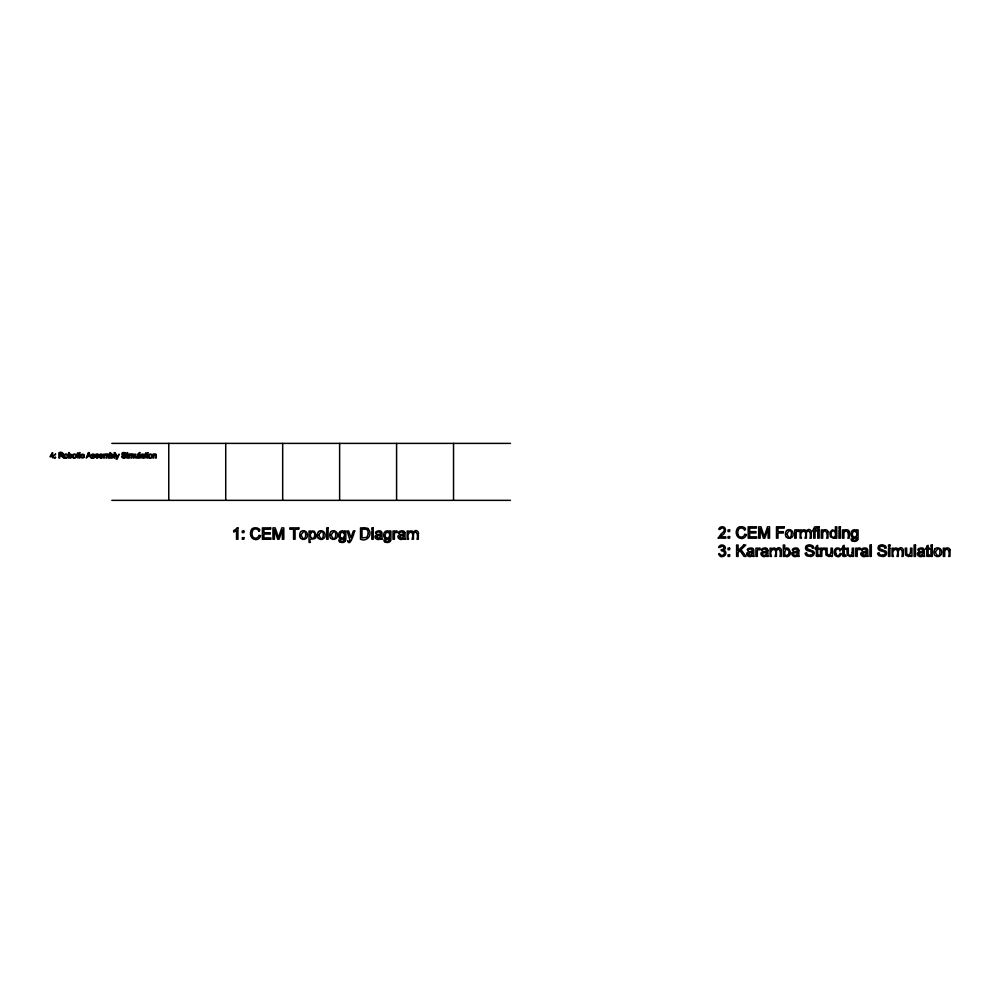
<?xml version="1.0" encoding="UTF-8"?>
<svg xmlns="http://www.w3.org/2000/svg" width="1000" height="1000" viewBox="0 0 1000 1000"><rect width="100%" height="100%" fill="white"/><g stroke="black" fill="none" stroke-linecap="round" stroke-linejoin="round"><path stroke-width="1.5" d="M856.663 537.587L856.663 537.1A3 3 0 0 1 854.388 538.212M784.587 552.225L785.888 549.375L788.388 549.9M92.312 455.037C99.925 458.787 88.212 457.85 93.125 457.6M340.012 534.812L341.275 532.225L343.862 532.762M852.262 533.725L853.538 531.15L856.112 531.675M721.338 549.788C720.375 551.838 724.55 550.112 724.375 552.725C724.912 555.025 721.425 556.562 720.25 554.438C717.013 551.025 719.338 558.062 722.638 556.575C725.312 556.462 727.013 552.788 725.013 550.875C722.362 550.312 726.4 549.1 725.212 547.188C724.562 544.825 721.112 544.263 719.513 545.95C715.55 551.05 726.4 541.763 723.162 549.338A3.337 3.337 0 0 1 721.338 549.763M857.825 539.45L857.962 538.875A11.475 11.475 0 0 0 858.075 537.062L858.088 529.938L856.8 529.938L856.8 530.925A3.088 3.088 0 0 0 854.388 529.712C850.875 529.738 849.837 534.575 851.75 536.95A3.137 3.137 0 0 0 853.975 538.162L854.388 538.188M345.538 540.662L345.712 539.963A11.475 11.475 0 0 0 345.825 538.15L345.838 531.013L344.55 531.013L344.55 532.013A3.088 3.088 0 0 0 342.137 530.8C338.625 530.812 337.575 535.65 339.5 538.038M390.613 540.662L390.788 539.963A11.475 11.475 0 0 0 390.9 538.15L390.913 531.013L389.625 531.013L389.625 532.013A3.088 3.088 0 0 0 387.212 530.8C383.688 530.812 382.663 535.65 384.575 538.038M397.013 532.575C397.987 528.387 393.325 533.212 394.263 531.013L393.013 531.013L393.013 539.263L394.4 539.263L394.4 534.95A5.487 5.487 0 0 1 394.625 533.312M759.912 549.725C761.325 545.75 756.325 550.062 757.175 548.162L755.913 548.162L755.913 556.413L757.312 556.413L757.312 552.087A5.487 5.487 0 0 1 757.537 550.462M798.775 531.5C800.088 527.312 794.963 532.15 796.038 529.938L794.775 529.938L794.775 538.188L796.175 538.188L796.175 533.862A5.487 5.487 0 0 1 796.4 532.238M116.912 458.375L115.525 454.125L116.237 454.125L117.35 457.312L119.138 454.125L117.163 459.175L115.95 458.988M92.35 454.925L94.675 455.138A1.462 1.462 0 0 0 94.462 454.525M96.15 454.925L98.475 455.138A1.462 1.462 0 0 0 98.263 454.525L97.975 454.275M806.012 546.362L805.9 546.55A2.737 2.737 0 0 0 806.263 549.85L806.762 550.225A3.938 3.938 0 0 0 807.513 550.612L811.062 551.613A4.425 4.425 0 0 1 811.538 551.775L812.212 552.188A1.462 1.462 0 0 1 812.7 553.188A1.675 1.675 0 0 1 812.2 554.5L811.562 554.925A3.65 3.65 0 0 1 810.487 555.212L810.288 555.237M823.112 531.775L822.75 532.788A5.725 5.725 0 0 0 822.688 533.675L822.688 538.188L821.287 538.188L821.287 529.938L822.55 529.938L822.663 530.95A2.988 2.988 0 0 1 824.75 529.763M844.338 531.775L843.975 532.788A5.725 5.725 0 0 0 843.913 533.675L843.913 538.188L842.513 538.188L842.513 529.938L843.763 529.938L843.888 530.95A2.988 2.988 0 0 1 845.975 529.763M945.125 550L944.762 551.013A5.725 5.725 0 0 0 944.7 551.9L944.7 556.413L943.3 556.413L943.3 548.162L944.562 548.162L944.675 549.175A2.988 2.988 0 0 1 946.762 547.987A2.85 2.85 0 0 1 950.1 549.837M835.387 537.288L835.487 538.188L836.775 538.188L836.775 526.8L835.387 526.8L835.387 530.887L832.262 529.85L829.862 532.35L830.337 536.763L833.55 538.35A2.587 2.587 0 0 0 835.4 537.3M413.237 532.275L413.775 531.638M776.15 549.425L776.675 548.787A2.888 2.888 0 0 1 778.5 547.975M806.175 531.2L806.7 530.562A2.888 2.888 0 0 1 808.525 529.75M898.112 549.425L898.637 548.787A2.888 2.888 0 0 1 900.462 547.975M414.038 532.625C417.775 529.763 417.95 538.1 416.95 539.263L418.338 539.263L418.338 533.6M776.95 549.763C780.675 546.912 780.85 555.25 779.85 556.413L781.25 556.413L781.25 550.75M806.963 531.538C810.7 528.688 810.875 537.025 809.875 538.188L811.263 538.188L811.263 532.525M898.913 549.763C902.638 546.912 902.812 555.25 901.825 556.413L903.213 556.413L903.213 550.75M823.337 531.525C827.15 528.737 827.825 536.538 826.587 538.188L827.987 538.188L827.987 532.663A6.225 6.225 0 0 0 827.913 531.675M844.562 531.525C848.363 528.737 849.038 536.538 847.812 538.188L849.212 538.188L849.212 532.663A6.225 6.225 0 0 0 849.137 531.675M866.388 555.475C864.025 559.15 857.537 553.763 862.562 551.888A6.713 6.713 0 0 1 863.312 551.737L863.875 551.663M922.938 555.475C920.588 559.15 914.1 553.763 919.125 551.888A6.713 6.713 0 0 1 919.862 551.737L920.438 551.663M945.35 549.75C949.15 546.962 949.825 554.763 948.6 556.413L950 556.413L950 551A6.225 6.225 0 0 0 949.925 549.9M879.275 545.562L879.912 545.225A5.325 5.325 0 0 1 881.725 544.837A7.163 7.163 0 0 1 882.613 544.862L884.9 545.6A3.05 3.05 0 0 1 885.588 546.25A3.4 3.4 0 0 1 886.263 547.987L884.837 548.337L884.475 547.2A1.95 1.95 0 0 0 883.875 546.575L881.425 546.188L879.688 547.062A1.4 1.4 0 0 0 879.463 547.7A1.55 1.55 0 0 0 879.475 548.162A1.262 1.262 0 0 0 879.788 548.775L885.875 551.237A2.725 2.725 0 0 1 886.587 552.75A3.275 3.275 0 0 1 886.625 553.2A3.088 3.088 0 0 1 886.325 554.5A3.425 3.425 0 0 1 886.1 554.9A3.225 3.225 0 0 1 885.275 555.775L884.85 556.038A4.775 4.775 0 0 1 883.3 556.538L879.325 555.9A3.575 3.575 0 0 1 878.337 555.013A3.775 3.775 0 0 1 877.613 553.312L878.988 552.625L879.362 553.888A2.037 2.037 0 0 0 879.663 554.288L880.413 554.825A4.537 4.537 0 0 0 882.763 555.212M141.525 455.9L140.95 457.837L143.4 457.575A1.438 1.438 0 0 0 143.525 458.062L144.225 458.062A2.625 2.625 0 0 1 144.037 457.1L144.012 455.363A2.9 2.9 0 0 0 143.988 454.862A1.737 1.737 0 0 0 140.875 455.288M258.85 531.35C262.85 528.413 252.1 525.425 251.062 530.55C249.325 534.075 251.225 539.862 255.812 539.462M83.35 455.375L84 455.275M839.85 550.8C843.562 549.475 836.4 546.087 835 549.3C833.138 551.875 834.287 556.925 838.075 556.587M61.775 455.588C65.325 454.275 62 451.15 58.95 452.625L58.95 458.062L59.675 458.062L59.675 455.65L60.575 455.65M93.45 457.587L93.787 456.55A6.725 6.725 0 0 0 93.263 456.388A13.1 13.1 0 0 1 92.775 456.262L91.725 455.513L92.112 454.3A1.938 1.938 0 0 1 94.05 454.312M97.25 457.587L97.5 456.512A6.725 6.725 0 0 0 97.062 456.388A13.1 13.1 0 0 1 96.575 456.262L95.525 455.513L95.913 454.3A1.938 1.938 0 0 1 97.85 454.312M141.888 455.825L142.15 455.788A6.925 6.925 0 0 0 143.35 455.575A1.3 1.3 0 0 0 143.212 454.787M845.45 555.175L845.8 556.388M818.95 555.175L819.287 556.388M929.412 555.175L929.762 556.388M749.862 551.663L749.3 551.737A6.713 6.713 0 0 0 748.55 551.875C743.587 553.475 749.425 559.188 752.475 555.388A3.013 3.013 0 0 0 752.738 556.413L754.212 556.413A3.05 3.05 0 0 1 753.825 555.262A12.65 12.65 0 0 1 753.787 554.388L753.763 550.662A6.062 6.062 0 0 0 753.7 549.725C753.938 546.388 744.175 548.575 748.225 550.7M764 551.663L763.438 551.737A6.713 6.713 0 0 0 762.688 551.875C758.138 552.725 763.062 559.5 766.612 555.388A3.013 3.013 0 0 0 766.875 556.413L768.35 556.413A3.05 3.05 0 0 1 767.975 555.262A12.65 12.65 0 0 1 767.925 554.388L767.9 550.662M794.938 551.663L794.375 551.737A6.713 6.713 0 0 0 793.625 551.875C789.062 552.725 794 559.5 797.55 555.388A3.013 3.013 0 0 0 797.812 556.413L799.287 556.413A3.05 3.05 0 0 1 798.9 555.262A12.65 12.65 0 0 1 798.863 554.388L798.838 550.662M882.763 555.237L882.962 555.212A3.65 3.65 0 0 0 884.025 554.938L884.663 554.5A1.675 1.675 0 0 0 885.175 553.188A1.462 1.462 0 0 0 884.688 552.188L884.013 551.775A4.425 4.425 0 0 0 883.538 551.613L879.987 550.612A3.938 3.938 0 0 1 879.225 550.212L878.75 549.825A2.737 2.737 0 0 1 879.212 545.725M111.812 443.387L510.5 443.387M102.125 455.712C98.162 457.537 100.463 453.3 101.875 454.963A1.438 1.438 0 0 1 102.112 455.712M102.825 456.262L99.887 456.262A1.275 1.275 0 0 0 102.338 456.863M111.812 500.35L510.5 500.35M364.412 527.875L360.5 527.875L360.5 539.263C367.4 542.487 373.237 533.7 368.025 528.787M741.575 538.375C736.838 538.775 734.987 532.65 736.988 529.138C738.312 524.362 748.575 527.513 744.613 530.275A3.513 3.513 0 0 0 738.037 530.175M123.975 458.15L122.863 457.987A1.825 1.825 0 0 1 121.65 456.312L122.338 456.25A1.538 1.538 0 0 0 122.513 456.863L124.588 457.413L125.013 456A1.775 1.775 0 0 0 124.513 455.775A13.2 13.2 0 0 0 123.863 455.6L122.812 455.288A1.425 1.425 0 0 1 122.638 452.663M96.825 457.587L95.35 456.887L97.15 458.15L98.612 456.737L96.575 455.538M102.125 456.788L102.812 456.875M83.413 456.613L84.062 456.7M918.787 550.7C914.875 549.125 923.575 545.9 924.25 549.725A6.062 6.062 0 0 1 924.325 550.662L924.35 554.388A12.65 12.65 0 0 0 924.4 555.262A3.05 3.05 0 0 0 924.788 556.413L923.325 556.413A3.013 3.013 0 0 1 923.05 555.388M862.237 550.7C858.312 549.125 867.013 545.9 867.688 549.725A6.062 6.062 0 0 1 867.763 550.662L867.8 554.388A12.65 12.65 0 0 0 867.837 555.262A3.05 3.05 0 0 0 868.225 556.413L866.762 556.413A3.013 3.013 0 0 1 866.488 555.388M140.712 455.25L143.162 454.812M793.3 550.7C789.375 549.125 798.075 545.9 798.75 549.725A6.062 6.062 0 0 1 798.825 550.662M762.362 550.7C758.438 549.125 767.138 545.9 767.825 549.725A6.062 6.062 0 0 1 767.887 550.662M399.45 533.562C395.525 531.987 404.225 528.75 404.913 532.587M376.463 533.562C372.55 531.987 381.25 528.75 381.925 532.587A6.062 6.062 0 0 1 382 533.513L382.025 537.238A12.65 12.65 0 0 0 382.075 538.125A3.05 3.05 0 0 0 382.463 539.263L381 539.263A3.013 3.013 0 0 1 380.725 538.25C377.887 542.125 371.912 536.512 376.8 534.738A6.713 6.713 0 0 1 377.537 534.6L378.113 534.513A14.488 14.488 0 0 0 380.613 534.062A4.963 4.963 0 0 0 380.55 533.237L380.213 532.463A2.537 2.537 0 0 0 376.287 533.488M746.287 534.575L744.788 534.188A3.55 3.55 0 0 1 738.025 535.013M260.525 535.65L259.025 535.275A3.55 3.55 0 0 1 252.262 536.087M132.975 454.725L131.762 455L131.588 458.062L130.912 458.062C132.513 453.4 127.775 453.862 129.25 458.062L128.575 458.062L128.575 454.125L129.175 454.675A1.3 1.3 0 0 1 131.55 454.688M108.05 454.725L106.838 455L106.662 458.062L105.988 458.062C107.6 453.387 102.912 453.862 104.325 458.062L103.65 458.062L103.65 454.125L104.25 454.675M125.475 455.45L122.725 454.412L123.5 453.175A2.975 2.975 0 0 1 123.963 453.162L125.825 454.15A1.613 1.613 0 0 0 124.85 452.7M403.2 532.463L403.537 533.237A4.963 4.963 0 0 1 403.575 534.025A14.488 14.488 0 0 1 401.087 534.475L400.525 534.587A6.713 6.713 0 0 0 399.775 534.738C395.087 535.8 400.225 542.225 403.7 538.25A3.013 3.013 0 0 0 403.975 539.263L405.438 539.263A3.05 3.05 0 0 1 405.062 538.125A12.65 12.65 0 0 1 405.012 537.238L404.988 533.513A6.062 6.062 0 0 0 404.925 532.587M786.5 537.263C789.062 540.013 793.988 537.388 793.15 533.7A4.088 4.088 0 0 0 786.538 530.462M330.812 538.337C333.375 541.087 338.288 538.475 337.463 534.788A4.088 4.088 0 0 0 330.85 531.538M318.425 538.337C321 541.087 325.913 538.475 325.087 534.788A4.088 4.088 0 0 0 318.475 531.538M300.738 538.337C303.312 541.087 308.225 538.475 307.4 534.788M926.925 555.65L926.888 555.538A7.4 7.4 0 0 1 926.787 554L926.762 549.25L925.738 549.25L925.738 548.162L926.762 548.162L926.762 546.125L928.15 545.288L928.15 548.162L929.55 548.162L929.55 549.25L928.15 549.25L928.15 554.075A3.3 3.3 0 0 0 928.2 554.825M842.962 555.65L842.925 555.538A7.4 7.4 0 0 1 842.825 554L842.8 549.25L841.775 549.25L841.775 548.162L842.8 548.162L842.8 546.125L844.188 545.288L844.188 548.162L845.588 548.162L845.588 549.25L844.188 549.25L844.188 554.075A3.3 3.3 0 0 0 844.237 554.825M816.462 555.65L816.425 555.538A7.4 7.4 0 0 1 816.325 554L816.287 549.25L815.263 549.25L815.263 548.162L816.287 548.162L816.287 546.125L817.675 545.288L817.675 548.162L819.087 548.162L819.087 549.25L817.675 549.25L817.675 554.075A3.3 3.3 0 0 0 817.725 554.825M835.962 554.263L835.688 553.4M763.662 534.862L760.975 526.8L758.7 526.8L758.7 538.188L760.15 538.188L760.15 528.488L763.45 538.188L764.812 538.188L768.112 528.65L768.112 538.188L769.562 538.188L769.562 526.8L767.537 526.8L764.212 536.55L763.75 535.138M88.787 453.488L89.65 455.825L87.812 455.825L88.4 454.225A6.95 6.95 0 0 0 88.7 453.188M133.2 455.025L133.25 458.062L133.912 458.062L133.912 455.35M108.275 455.025L108.325 458.062L108.987 458.062L108.987 455.35M141.312 457.038L142.713 457.5L143.338 456.087A5.45 5.45 0 0 1 142.25 456.325M146.512 457.463L145.275 457.725L144.688 454.637L145.838 452.738L146.512 454.125L145.838 456.95M78.487 457.463L77.263 457.738L76.662 454.637L77.825 452.738L78.487 454.125L77.825 456.95M299.738 536.125L299.713 535.887A7.45 7.45 0 0 1 299.7 534.587L300.075 532.938A3.362 3.362 0 0 1 300.95 531.75M347.725 541.125C350.4 548.375 355.387 527.863 354.712 531.013L353.312 531.013L350.975 537.7L348.663 531.013L347.15 531.013L349.975 540.125A4.787 4.787 0 0 1 349.725 540.7M898.337 551.613L898.337 556.413L896.938 556.413C900.5 546.362 890.212 548.013 893.438 556.413L892.038 556.413L892.038 548.162L893.288 548.162L893.288 549.325M801.338 531.087L801.338 529.938L800.088 529.938L800.088 538.188L801.488 538.188C797.938 529.95 808.838 527.987 804.987 538.188L806.388 538.188L806.388 533.387A2.8 2.8 0 0 1 806.888 531.487M771.325 549.325L771.325 548.162L770.075 548.162L770.075 556.413L771.475 556.413C767.925 548.175 778.825 546.213 774.975 556.413L776.375 556.413L776.375 551.613A2.8 2.8 0 0 1 776.875 549.712M453.537 443.387L453.537 500.35M413.462 534.475L413.462 539.263L412.062 539.263C415.425 529.188 405.55 530.675 408.562 539.263L407.163 539.263L407.163 531.013L408.413 531.013L408.413 532.175M396.587 443.387L396.587 500.35M339.625 443.387L339.625 500.35M282.675 443.387L282.675 500.35M225.725 443.387L225.725 500.35M168.762 443.387L168.762 500.35M408.625 532.288A2.725 2.725 0 0 1 413.375 532.2M413.525 534.462A2.8 2.8 0 0 1 413.963 532.575M415.588 530.487A2.9 2.9 0 0 1 418.5 533.612M413.762 531.638A2.888 2.888 0 0 1 415.6 530.825M399.275 533.488A2.537 2.537 0 0 1 403.212 532.438M394.487 533.25A1.663 1.663 0 0 1 397.013 532.562M385.613 537.413A4.162 4.162 0 0 1 385.188 534.825L386.35 532.225L388.938 532.762A3.837 3.837 0 0 1 388.85 537.288A2.15 2.15 0 0 1 385.712 537.375M384.75 542A2.387 2.387 0 0 1 383.95 539.95L385.288 540.15A1.375 1.375 0 0 0 385.688 541.05M390.575 540.913A3.875 3.875 0 0 1 385 541.7M384.55 538.05A3.137 3.137 0 0 0 386.8 539.25L387.212 539.263A3 3 0 0 0 389.5 538.188L389.487 538.663A7.8 7.8 0 0 1 389.4 540.075M389.425 540.087A2.375 2.375 0 0 1 385.788 540.925M364.425 527.987A7.138 7.138 0 0 1 368.137 528.538M349.837 540.875A2.025 2.025 0 0 1 347.762 541.05M340.538 537.413A4.162 4.162 0 0 1 340.112 534.825M343.888 537.375A2.15 2.15 0 0 1 340.637 537.375M343.762 532.837A3.837 3.837 0 0 1 343.775 537.288M339.675 542A2.387 2.387 0 0 1 338.875 539.95L340.213 540.15A1.375 1.375 0 0 0 340.613 541.05M345.5 540.913A3.875 3.875 0 0 1 339.925 541.7M339.475 538.05A3.137 3.137 0 0 0 341.712 539.25L342.137 539.263A3 3 0 0 0 344.425 538.188L344.412 538.663A7.8 7.8 0 0 1 344.325 540.075M344.35 540.087A2.375 2.375 0 0 1 340.712 540.925M330.775 538.362A4.025 4.025 0 0 1 329.837 536.125L329.775 535.887A7.45 7.45 0 0 1 329.762 534.587L330.138 532.938A3.362 3.362 0 0 1 331.012 531.75M318.4 538.362A4.025 4.025 0 0 1 317.462 536.125L317.4 535.887A7.45 7.45 0 0 1 317.387 534.587L317.762 532.938A3.362 3.362 0 0 1 318.637 531.75M311.038 537.475A4.075 4.075 0 0 1 311.038 532.95M310.9 537.587A2.087 2.087 0 0 0 314.137 537.537A2.637 2.637 0 0 0 314.587 536.5M314.45 536.45A4.588 4.588 0 0 0 314.188 532.675A2.1 2.1 0 0 0 310.863 532.837M300.712 538.362A4.025 4.025 0 0 1 299.775 536.125M300.775 531.538A4.088 4.088 0 0 1 307.438 534.788M252.463 536.013A6.938 6.938 0 0 1 252.425 531.312M252.275 531.263A3.513 3.513 0 0 1 258.962 531.312M260.6 535.662A5.012 5.012 0 0 1 255.825 539.663M935.037 548.688A4.088 4.088 0 0 1 941.7 551.925C942.412 555.6 937.6 558.237 935 555.487A4.025 4.025 0 0 1 934.025 553.263L933.975 553.038A7.45 7.45 0 0 1 933.95 551.737L934.338 550.087A3.362 3.362 0 0 1 935.2 548.888M929.388 555.237A2.362 2.362 0 0 1 928.125 555.062M929.675 556.213A3.075 3.075 0 0 1 926.75 556M918.612 550.625A2.537 2.537 0 0 1 922.55 549.587L922.875 550.388A4.963 4.963 0 0 1 922.925 551.175A14.488 14.488 0 0 1 920.425 551.625M893.5 549.438A2.725 2.725 0 0 1 898.25 549.338M898.4 551.613A2.8 2.8 0 0 1 898.838 549.712M900.462 547.638A2.9 2.9 0 0 1 903.375 550.763M862.05 550.625A2.537 2.537 0 0 1 866 549.587L866.312 550.388A4.963 4.963 0 0 1 866.363 551.175A14.488 14.488 0 0 1 863.875 551.625M845.425 555.237A2.362 2.362 0 0 1 844.163 555.062M845.713 556.213A3.075 3.075 0 0 1 842.788 556M835.713 554.388A2.263 2.263 0 0 0 839.987 553.387L841.35 553.562A3.562 3.562 0 0 1 838.088 556.712M835.85 553.35A4.75 4.75 0 0 1 836.137 549.825A2.15 2.15 0 0 1 839.938 550.775M822.062 550.462A5.487 5.487 0 0 0 821.838 552.087L821.838 556.413L820.438 556.413L820.438 548.162L821.688 548.162C820.288 550.225 826.15 545.675 824.438 549.725A1.663 1.663 0 0 0 821.912 550.4M818.913 555.237A2.362 2.362 0 0 1 817.65 555.062M819.2 556.213A3.075 3.075 0 0 1 816.287 556M814.137 552.712A3.225 3.225 0 0 1 814.163 553.15A3.088 3.088 0 0 1 813.863 554.5A3.425 3.425 0 0 1 813.637 554.9A3.225 3.225 0 0 1 812.8 555.775L812.375 556.038A4.775 4.775 0 0 1 810.825 556.538L806.862 555.9A3.575 3.575 0 0 1 805.875 555.013A3.775 3.775 0 0 1 805.138 553.312L806.513 552.625L806.9 553.888A2.037 2.037 0 0 0 807.188 554.288L807.938 554.825A4.537 4.537 0 0 0 810.288 555.212M814.125 552.75A2.725 2.725 0 0 0 813.413 551.237L807.312 548.775A1.262 1.262 0 0 1 807 548.162A1.55 1.55 0 0 1 807.25 547L808.962 546.188L811.4 546.575A1.95 1.95 0 0 1 812 547.2L812.362 548.337L813.8 547.987A3.4 3.4 0 0 0 813.125 546.237A3.05 3.05 0 0 0 812.425 545.6L810.15 544.862A7.163 7.163 0 0 0 809.25 544.837A5.325 5.325 0 0 0 807.438 545.212L806.8 545.562A2.837 2.837 0 0 0 806.012 546.35M797.438 552.3A11.387 11.387 0 0 1 795.138 552.762C790.413 552.812 795.7 558.1 797.325 553.787A9.025 9.025 0 0 0 797.412 552.275M793.112 550.625A2.537 2.537 0 0 1 797.062 549.587L797.375 550.388A4.963 4.963 0 0 1 797.425 551.175A14.488 14.488 0 0 1 794.938 551.625M784.663 552.225A4.875 4.875 0 0 0 784.925 554.388A2.138 2.138 0 0 0 788.525 554.6M788.288 549.963A4.088 4.088 0 0 1 788.325 554.475M771.538 549.438A2.725 2.725 0 0 1 776.287 549.338M778.5 547.638A2.9 2.9 0 0 1 781.413 550.763M766.5 552.3A11.387 11.387 0 0 1 764.2 552.762C759.475 552.812 764.775 558.1 766.388 553.787A9.025 9.025 0 0 0 766.475 552.275M762.175 550.625A2.537 2.537 0 0 1 766.125 549.587L766.438 550.388A4.963 4.963 0 0 1 766.488 551.175A14.488 14.488 0 0 1 764 551.625M757.4 550.4A1.663 1.663 0 0 1 759.925 549.712M748.037 550.625A2.537 2.537 0 0 1 751.988 549.587L752.3 550.388A4.963 4.963 0 0 1 752.35 551.175A14.488 14.488 0 0 1 749.862 551.625M852.8 536.337A4.162 4.162 0 0 1 852.362 533.75M852.887 536.3A2.15 2.15 0 0 0 856.137 536.287A3.837 3.837 0 0 0 856.012 531.75M851.925 540.925A2.387 2.387 0 0 1 851.125 538.875L852.463 539.062A1.375 1.375 0 0 0 852.862 539.963M857.75 539.837A3.875 3.875 0 0 1 852.175 540.625M856.637 537.587A7.8 7.8 0 0 1 856.575 538.987A2.375 2.375 0 0 1 852.975 539.837M845.987 529.8A2.85 2.85 0 0 1 849.312 531.613M831.388 532.712A4.638 4.638 0 0 0 831.637 536.487A2.087 2.087 0 0 0 835 536.413A3.762 3.762 0 0 0 835.425 534.188A4.5 4.5 0 0 0 834.963 531.65M831.312 532.212A2.087 2.087 0 0 1 834.9 531.663M824.762 529.8A2.85 2.85 0 0 1 828.088 531.613M801.55 531.2A2.725 2.725 0 0 1 806.312 531.112M808.525 529.412A2.9 2.9 0 0 1 811.438 532.537M796.263 532.175A1.663 1.663 0 0 1 798.787 531.487M786.462 537.288A4.025 4.025 0 0 1 785.525 535.037L785.462 534.812A7.45 7.45 0 0 1 785.45 533.5L785.837 531.862A3.362 3.362 0 0 1 786.7 530.662M738.213 534.925A6.938 6.938 0 0 1 738.188 530.225M746.363 534.587A5.012 5.012 0 0 1 741.575 538.575M131.4 454.675A1.425 1.425 0 0 1 134.088 455.363M125.75 455.225A1.713 1.713 0 0 1 124.025 457.962M122.675 452.775A2.7 2.7 0 0 1 124.838 452.75M104.35 454.725A1.3 1.3 0 0 1 106.625 454.688M106.475 454.675A1.425 1.425 0 0 1 109.162 455.363M102.925 456.925A2.037 2.037 0 0 1 99.562 457.45A2.037 2.037 0 0 1 100.438 454.162A2.037 2.037 0 0 1 103.088 456.287M83.663 456.788A1.288 1.288 0 0 1 81.8 457.088A1.288 1.288 0 0 1 81.65 455.2A1.288 1.288 0 0 1 83.537 455.2M84.312 456.812A1.887 1.887 0 0 1 81.463 457.587A1.887 1.887 0 0 1 81.337 454.625A1.887 1.887 0 0 1 84.237 455.15M61.262 455.825A1.95 1.95 0 0 1 61.712 456.375L63.75 458.062L62.8 456.575A2.837 2.837 0 0 0 61.8 455.538M718.238 538.062L725.763 538.188L725.763 536.838L720.175 536.838A5.513 5.513 0 0 1 721.162 535.712C726.513 534.175 727.425 524.7 720.275 527.15C717.087 530.138 719.65 530.15 721.8 527.938C724.137 527.425 725.163 530.588 723.363 531.925A21.062 21.062 0 0 1 721.125 533.95L718.238 538.062M813.675 528.962L812.438 531.025L813.675 531.025L813.675 538.188L815.062 538.188L815.062 531.025L816.675 531.025L816.675 529.938L815.062 529.938L815.1 528.688L817.05 527.962L817.262 526.75L814.6 526.9L813.675 528.862M137.425 456.238L136.875 457.463L135.638 457.1A3.212 3.212 0 0 1 135.575 456.55L135.562 454.125L134.9 454.125L135.275 457.825L138.088 458.062L138.088 454.125L137.425 454.125L137.425 456.238M368.35 533.488L366.9 537.388L362 537.925L362 529.225L364.4 529.225A6.488 6.488 0 0 1 366.35 529.412A3.062 3.062 0 0 1 367.738 530.75L368.35 533.488M831 552.575L829.712 555.212L827.212 554.275A6.713 6.713 0 0 1 827.125 553.237L827.113 548.162L825.713 548.162L825.95 555.075L828.938 556.575A3.05 3.05 0 0 0 830.913 555.538L831.15 556.413L832.4 556.413L832.4 548.162L831 548.162L831 552.575M852.212 552.575C852.812 555.413 848.725 556.287 848.425 554.275A6.713 6.713 0 0 1 848.35 553.237L848.325 548.162L846.925 548.162L847.163 555.075L850.15 556.575A3.05 3.05 0 0 0 852.125 555.538L852.362 556.413L853.612 556.413L853.612 548.162L852.212 548.162L852.212 552.575M910.537 552.575L909.25 555.212L906.75 554.275A6.713 6.713 0 0 1 906.663 553.237L906.65 548.162L905.25 548.162L905.475 555.075L908.475 556.575A3.05 3.05 0 0 0 910.45 555.538L910.688 556.413L911.938 556.413L911.938 548.162L910.537 548.162L910.537 552.575M316.2 535.075C317.1 542.15 307.262 536.05 310.438 542.425L309.037 542.425L309.037 531.013L310.312 531.013L310.312 532.087L312.038 530.887L314.363 531.25L316.2 535.075M69.188 455.975C71.338 461.062 71.675 450.962 69.188 455.887M110.6 455.975C112.75 461.062 113.075 450.962 110.6 455.887M301.112 534.95C306.262 547.625 308 523.25 301.112 534.95M318.8 534.95C324.012 547.612 325.6 523.275 318.8 534.95M331.175 534.95C336.325 547.612 338.038 523.263 331.175 534.95M786.875 533.862C791.963 546.538 793.8 522.175 786.875 533.862M935.375 552.087C940.512 564.788 942.275 540.35 935.375 552.087M71.988 456.025L71.087 457.938L68.575 458.062L68.575 452.625L69.237 452.625C67.675 455.275 72.45 452.925 71.988 456.025M113.4 456.025L112.5 457.938L109.975 458.062L109.975 452.625L110.65 452.625C109.075 455.275 113.85 452.925 113.4 456.025M62.562 454.1L59.675 455.025L59.675 453.225L62.562 454.1M376.35 537L378.312 538.337L380.487 536.65A9.025 9.025 0 0 0 380.588 535.125A11.387 11.387 0 0 1 378.312 535.625L376.35 536.962M399.338 537L401.3 538.337L403.475 536.65A9.025 9.025 0 0 0 403.562 535.125A11.387 11.387 0 0 1 401.3 535.625L399.338 536.962M748.1 554.15L750.062 555.487L752.25 553.787A9.025 9.025 0 0 0 752.337 552.275A11.387 11.387 0 0 1 750.062 552.762L748.1 554.15M862.113 554.15L864.075 555.487L866.263 553.787A9.025 9.025 0 0 0 866.35 552.275A11.387 11.387 0 0 1 864.075 552.762L862.113 554.15M918.675 554.15L920.638 555.487L922.812 553.787A9.025 9.025 0 0 0 922.913 552.275A11.387 11.387 0 0 1 920.638 552.762L918.675 554.15M790.45 552.675L790.312 553.612A4 4 0 0 1 789.425 555.45A3.413 3.413 0 0 1 786.712 556.625A2.737 2.737 0 0 1 784.6 555.375L784.613 556.413L783.312 556.413L783.312 545.025L784.712 545.025L784.712 549.087L786.475 548.013L788.575 548.362L790.462 552.05A7.75 7.75 0 0 1 790.45 552.675M278.475 537.55L275.212 527.875L272.95 527.875L272.95 539.263L274.4 539.263L274.4 529.575L277.688 539.263L279.05 539.263L282.362 529.738L282.362 539.263L283.812 539.263L283.812 527.875L281.788 527.875L278.5 537.463M87.6 456.413L86.237 458.062L88.325 452.625L89.1 452.625L91.325 458.062L89.875 456.413L87.6 456.413M860.275 548.425L859.788 549.725A1.663 1.663 0 0 0 857.275 550.4A5.487 5.487 0 0 0 857.188 552.087L857.188 556.413L855.788 556.413L855.788 548.162L857.05 548.162C856.425 550.5 858.763 546.512 860.275 548.425M52.362 453.688L50.663 456.15L52.362 456.15L52.362 453.688M52.488 452.625L50 456.763L52.362 456.763L53.025 458.062L53.762 456.15L53.025 456.15L52.488 452.625M743.763 545.025L738.1 550.675L738.1 545.025L736.6 545.025L736.6 556.413L738.1 556.413L738.1 552.463L739.963 550.65L744.025 556.413L746.012 556.413L741.025 549.637L745.8 545.025L743.763 545.025M154.1 454.85L154.062 454.875A1.562 1.562 0 0 0 153.812 455.9L153.75 458.062L153.088 458.062L153.088 454.125L153.688 454.675A1.388 1.388 0 0 1 156.312 454.925A2.975 2.975 0 0 1 156.275 455.425L156.287 458.062L155.625 458.062L155.538 455.025L154.1 454.85M79.812 452.625L79.15 453.387L79.812 452.625M114.862 452.625L114.2 452.625L114.2 458.062L114.862 458.062L114.862 452.625M127.562 452.625L126.888 453.387L127.562 452.625M139.787 452.625L139.125 452.625L139.125 458.062L139.787 458.062L139.787 452.625M147.838 452.625L147.175 453.387L147.838 452.625M55.575 454.125L54.812 454.875L55.575 454.125M79.812 454.125L79.15 454.125L79.15 458.062L79.812 458.062L79.812 454.125M127.562 454.125L126.888 454.125L126.888 458.062L127.562 458.062L127.562 454.125M147.838 454.125L147.175 454.125L147.175 458.062L147.838 458.062L147.838 454.125M55.575 457.3L54.812 458.062L55.575 457.3M756.4 526.8L748.175 526.8L748.175 538.188L756.675 538.188L756.675 536.838L749.688 536.838L749.688 532.962L755.975 532.962L755.975 531.625L749.688 531.625L749.688 528.138L756.4 528.138L756.4 526.8M784.175 526.8L776.488 526.8L776.488 538.188L778 538.188L778 533.013L783.337 533.013L783.337 531.663L778 531.663L778 528.138L784.175 528.138L784.175 526.8M819.163 526.8L817.763 526.8L817.763 528.413L819.163 528.413L819.163 526.8M840.387 526.8L838.988 526.8L838.988 528.413L840.387 528.413L840.387 526.8M237.925 527.837L237.013 527.837A7.025 7.025 0 0 1 233.675 530.562L233.725 532.038A8.675 8.675 0 0 0 236.525 530.35L236.525 539.263L237.925 539.263L237.925 527.837M270.65 527.875L262.413 527.875L262.413 539.263L270.912 539.263L270.912 537.925L263.925 537.925L263.925 534.05L270.225 534.05L270.225 532.712L263.925 532.712L263.925 529.225L270.65 529.225L270.65 527.875M298.825 527.875L289.8 527.875L289.8 529.225L293.55 529.225L293.55 539.263L295.062 539.263L295.062 529.225L298.825 529.225L298.825 527.875M328.088 527.875L326.7 527.875L326.7 539.263L328.088 539.263L328.088 527.875M373.212 527.875L371.812 527.875L371.812 529.487L373.212 529.487L373.212 527.875M729.625 529.938L728.037 529.938L728.037 531.525L729.625 531.525L729.625 529.938M819.163 529.938L817.763 529.938L817.763 538.188L819.163 538.188L819.163 529.938M840.387 529.938L838.988 529.938L838.988 538.188L840.387 538.188L840.387 529.938M243.863 531.013L242.275 531.013L242.275 532.612L243.863 532.612L243.863 531.013M373.212 531.013L371.812 531.013L371.812 539.263L373.212 539.263L373.212 531.013M729.625 536.587L728.037 536.587L728.037 538.188L729.625 538.188L729.625 536.587M243.863 537.675L242.275 537.675L242.275 539.263L243.863 539.263L243.863 537.675M871.312 545.025L869.912 545.025L869.912 556.413L871.312 556.413L871.312 545.025M889.912 545.025L888.512 545.025L888.512 546.638L889.912 546.638L889.912 545.025M915.487 545.025L914.1 545.025L914.1 556.413L915.487 556.413L915.487 545.025M932.325 545.025L930.925 545.025L930.925 546.638L932.325 546.638L932.325 545.025M729.625 548.162L728.037 548.162L728.037 549.75L729.625 549.75L729.625 548.162M889.912 548.162L888.512 548.162L888.512 556.413L889.912 556.413L889.912 548.162M932.325 548.162L930.925 548.162L930.925 556.413L932.325 556.413L932.325 548.162M729.625 554.812L728.037 554.812L728.037 556.413L729.625 556.413L729.625 554.812M149.637 457.312A1.475 1.475 0 0 0 151.925 456.188A1.475 1.475 0 0 0 149.8 454.775A1.475 1.475 0 0 0 149.637 457.312M149.362 457.9A2.075 2.075 0 0 0 152.487 456.125A2.075 2.075 0 0 0 149.4 454.312A2.075 2.075 0 0 0 149.362 457.9M73.587 457.312A1.475 1.475 0 0 0 75.875 456.188A1.475 1.475 0 0 0 73.75 454.775A1.475 1.475 0 0 0 73.587 457.312M73.312 457.9A2.075 2.075 0 0 0 76.438 456.125A2.075 2.075 0 0 0 73.35 454.312A2.075 2.075 0 0 0 73.312 457.9M65.138 457.312A1.475 1.475 0 0 0 67.412 456.188A1.475 1.475 0 0 0 65.287 454.775A1.475 1.475 0 0 0 65.138 457.312M64.862 457.9A2.075 2.075 0 0 0 67.987 456.125A2.075 2.075 0 0 0 64.887 454.312A2.075 2.075 0 0 0 64.862 457.9"/></g></svg>
